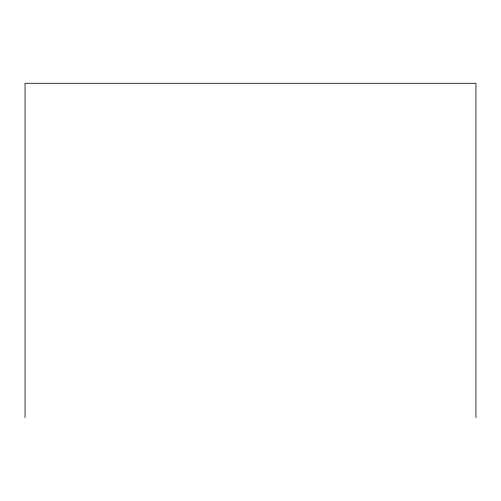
<?xml version="1.0" encoding="UTF-8"?>
<svg xmlns="http://www.w3.org/2000/svg" width="501" height="501" viewBox="0 0 501 501"><rect width="100%" height="100%" fill="white"/><g stroke="black" fill="none" stroke-linecap="round" stroke-linejoin="round"><path stroke-width="0.75" d="M475.95 417.709L475.95 83.291L25.05 83.291L25.05 417.709"/></g></svg>
